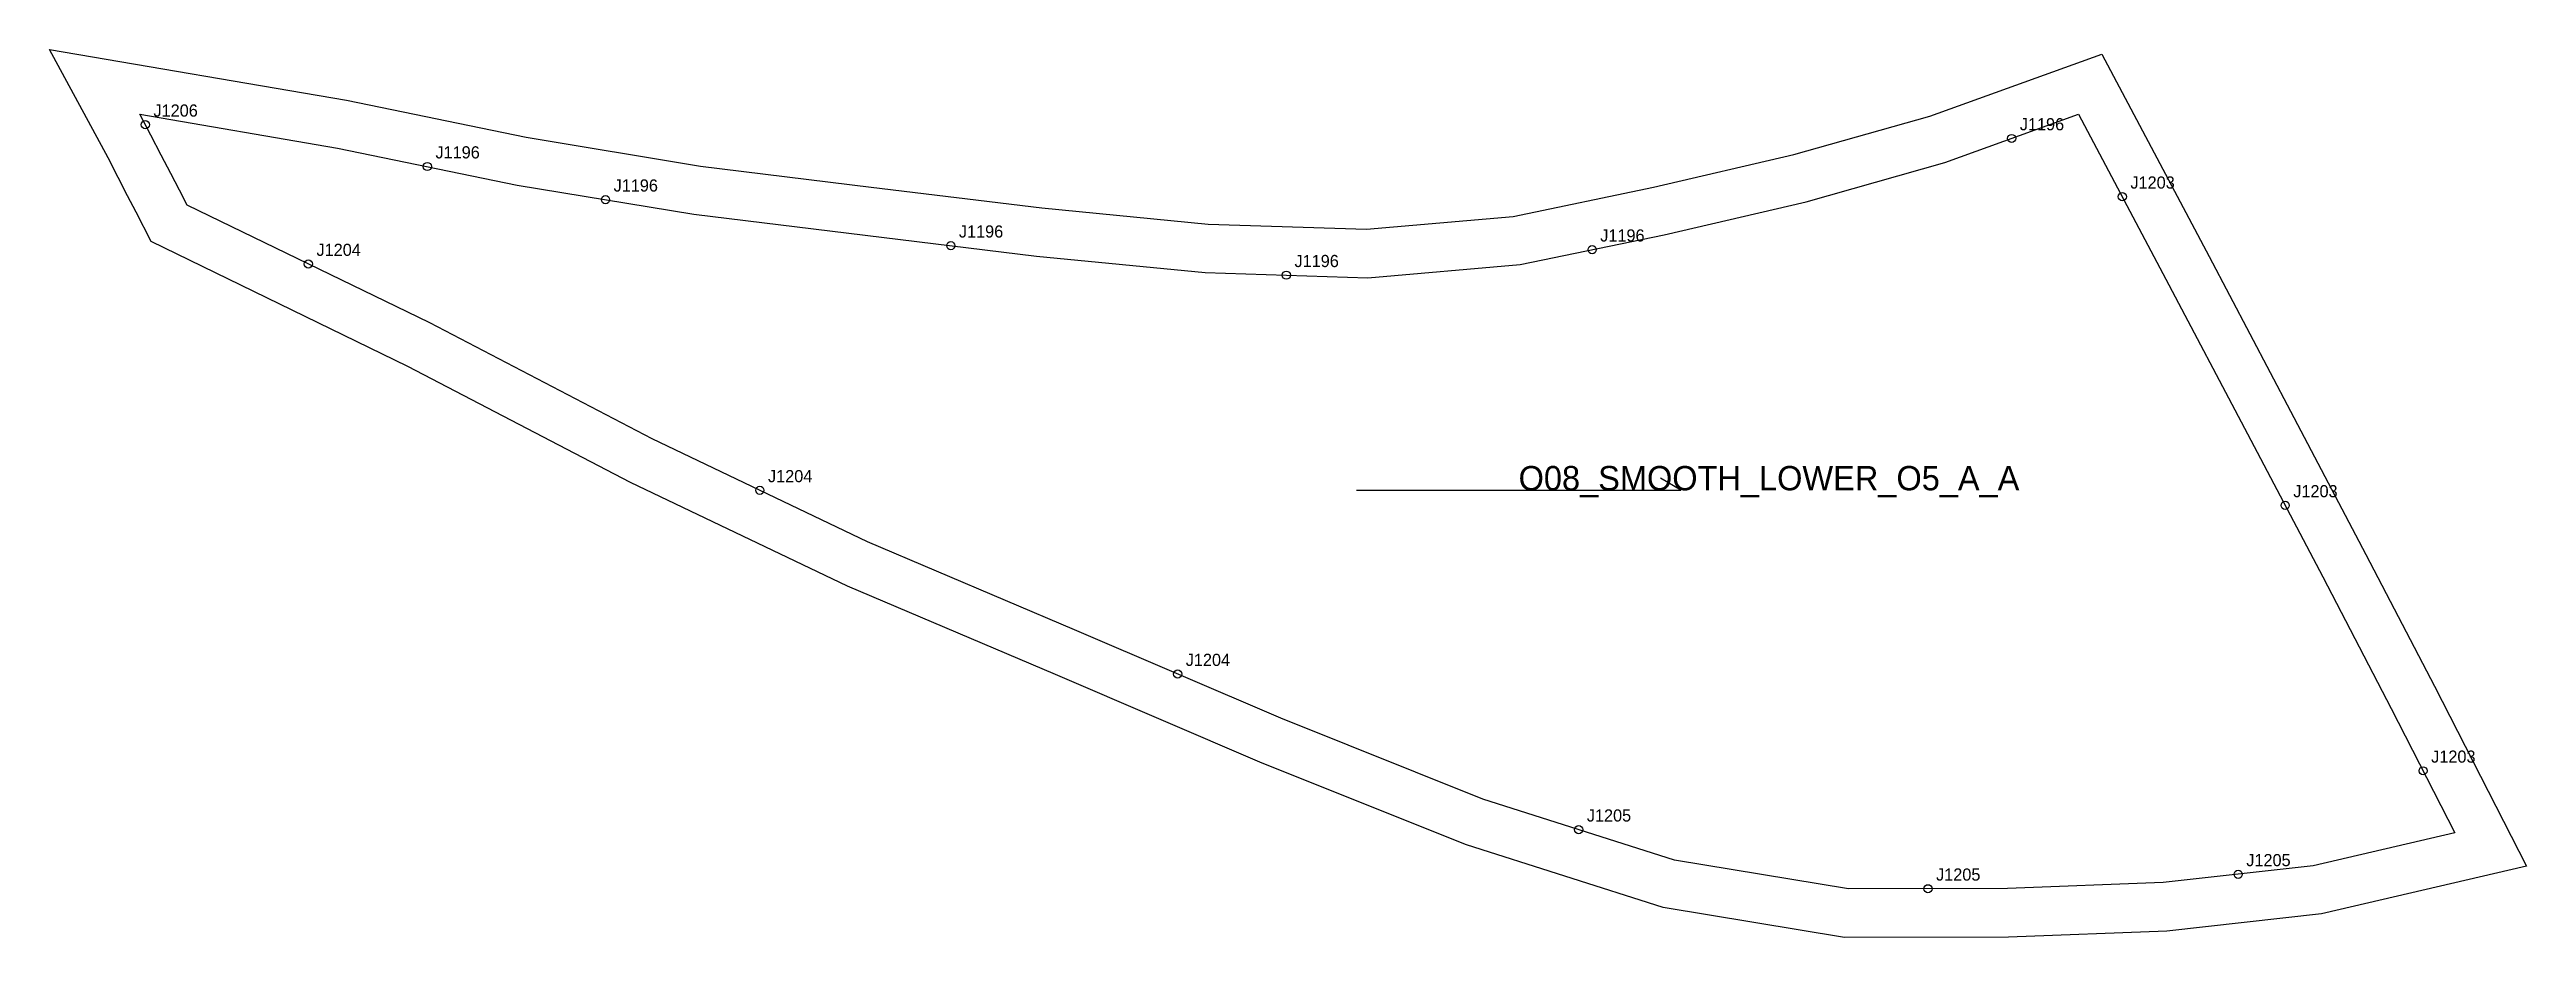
# Model space of a CAD drawing. Header units: millimetres. Extents: x -22 to 589, y -203 to 16.
import ezdxf

# ---------------------------------------------------------------- set-up
doc = ezdxf.new("R2010")
doc.units = ezdxf.units.MM
for name, color, linetype in [('CUT', 1, 'Continuous'), ('GRAIN', 3, 'Continuous'), ('LABEL', 7, 'Continuous'), ('NOTCH', 2, 'Continuous'), ('SEW', 5, 'Continuous')]:
    doc.layers.add(name, color=color, linetype=linetype)

msp = doc.modelspace()

# ---------------------------------------------------------------- linework, layer by layer
at = {"layer": 'CUT'}
msp.add_lwpolyline([(-22.23, 15.97), (50.99, 3.46), (95.32, -5.68), (138.35, -12.82), (180.39, -17.97), (222.47, -23.08), (263.56, -27.11), (302.54, -28.36), (338.76, -25.21), (373.38, -18.02), (407.99, -9.96), (441.53, -0.51), (483.94, 14.83), (510.38, -35.11), (530.51, -73.3), (549.06, -108.65), (566, -141.21), (588.67, -185.61), (538.12, -197.4), (499.94, -201.64), (460.88, -203.13), (420.51, -203.21), (375.72, -195.82), (327.25, -180.35), (276.86, -160.15), (225.84, -138.32), (174.59, -116.45), (121.05, -90.88), (66.15, -62.24), (2.82, -31.45), (-0.89, -24.2), (-2.99, -20.11), (-5.32, -15.61), (-7.81, -10.8), (-22.23, 15.97)], close=True, dxfattribs=at)
at = {"layer": 'GRAIN'}
for p, q in [((380.09, -92.83), (375.09, -89.83)), ((300.09, -92.83), (380.09, -92.83))]:
    msp.add_line(p, q, dxfattribs=at)
at = {"layer": 'NOTCH'}
for centre in [(1.4, -2.59), (461.71, -5.97), (70.95, -12.91), (114.89, -21.09), (488.99, -20.36), (41.61, -36.97), (200.05, -32.44), (358.23, -33.42), (282.82, -39.73), (152.97, -92.83), (529.16, -96.55), (256, -138.18), (563.17, -162.06), (354.92, -176.59), (517.57, -187.61), (441.06, -191.17)]:
    msp.add_circle(centre, 1, dxfattribs=at)
at = {"layer": 'SEW'}
msp.add_lwpolyline([(0, 0), (48.77, -8.34), (93.13, -17.48), (136.64, -24.7), (178.93, -29.88), (221.16, -35.01), (262.78, -39.09), (302.87, -40.38), (340.51, -37.1), (375.96, -29.74), (410.98, -21.59), (445.2, -11.94), (478.21, 0), (499.76, -40.71), (519.89, -78.88), (538.43, -114.21), (555.33, -146.7), (571.01, -177.41), (536.09, -185.55), (499.05, -189.66), (460.64, -191.13), (421.49, -191.21), (378.53, -184.12), (331.31, -169.05), (281.45, -149.07), (230.56, -127.28), (179.53, -105.51), (126.42, -80.15), (71.55, -51.52), (11.68, -22.42), (9.79, -18.72), (7.68, -14.61), (5.34, -10.08), (2.79, -5.19)], close=True, dxfattribs=at)

# ---------------------------------------------------------------- texts
at = {"layer": 'LABEL'}
for s, height, p in [('J1206', 3, (3.4, -0.59)), ('J1196', 3, (463.71, -3.97)), ('J1196', 3, (72.95, -10.91)), ('J1196', 3, (116.89, -19.09)), ('J1203', 3, (490.99, -18.36)), ('J1196', 3, (202.05, -30.44)), ('J1196', 3, (360.23, -31.42)), ('J1204', 3, (43.61, -34.97)), ('J1196', 3, (284.82, -37.73)), ('J1204', 3, (154.97, -90.83)), ('O08_SMOOTH_LOWER_O5_A_A', 6, (340.09, -92.83)), ('J1203', 3, (531.16, -94.55)), ('J1204', 3, (258, -136.18)), ('J1203', 3, (565.17, -160.06)), ('J1205', 3, (356.92, -174.59)), ('J1205', 3, (519.57, -185.61)), ('J1205', 3, (443.06, -189.17))]:
    msp.add_text(s, height=height, dxfattribs=at).set_placement(p)

doc.saveas('drawing.dxf')
